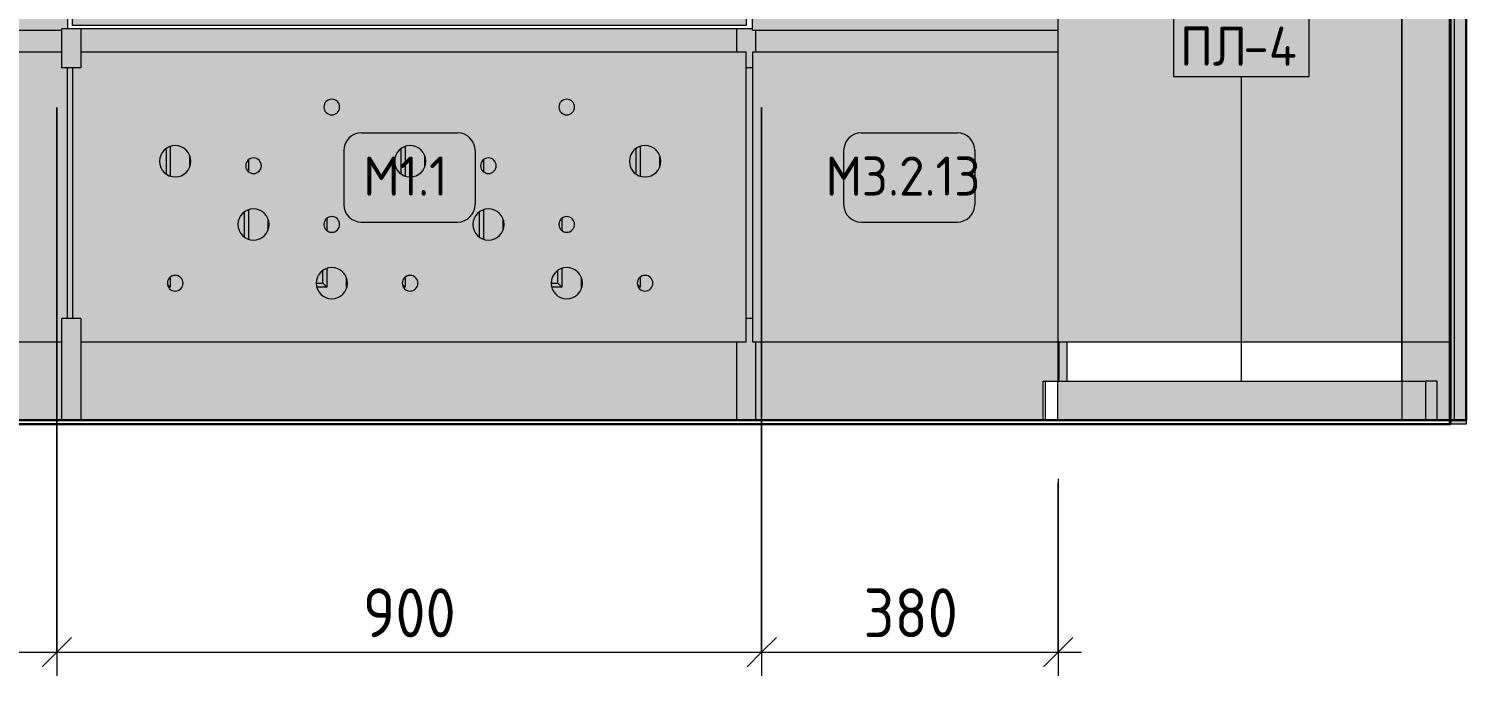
# Model space of a CAD drawing. Header units: millimetres. Extents: x 98018 to 155899, y -1987 to 21700.
# Drawn here: x 120723 to 122558, y 3855 to 4700 of the extents above; entities that cross this region are included whole.
import ezdxf

# ---------------------------------------------------------------- set-up
doc = ezdxf.new("R2010")
doc.units = ezdxf.units.MM
for name, color, linetype, lineweight in [('A-ANNO-DIMS', 7, 'Continuous', 9), ('A-ANNO-DIMS-25', 7, 'Continuous', 9), ('A-FLOR', 7, 'Continuous', 9), ('A-GENM', 7, 'Continuous', 9), ('A-GENM-IDEN', 7, 'Continuous', 9), ('A-WALL-PATT', 7, 'Continuous', 9), ('I-WALL', 7, 'Continuous', 9), ('M-EQPM', 7, 'Continuous', 9), ('Знаки', 7, 'Continuous', 9), ('Марки для знаков', 7, 'Continuous', 9)]:
    doc.layers.add(name, color=color, linetype=linetype, lineweight=lineweight)
for name, color, linetype, lineweight, true_color in [('A-FLOR-FNSH-2', 7, 'Continuous', 30, 0x3c3c3c), ('A-WALL-5', 7, 'Continuous', 30, 0x3c3c3c), ('A-WALL-FNSH-3', 7, 'Continuous', 30, 0x3c3c3c), ('A-WALL-FNSH-4', 7, 'Continuous', 30, 0x757575), ('I-FURN-4', 7, 'Continuous', 9, 0xc0c0c0), ('I-FURN-5', 7, 'Continuous', 9, 0xd1d1d1), ('I-WALL-1', 7, 'Continuous', 9, 0x787878)]:
    doc.layers.add(name, color=color, linetype=linetype, lineweight=lineweight, true_color=true_color)
doc.layers.add('I-FURN-3', color=7, linetype='Continuous', lineweight=9, true_color=0xfbfbfb, transparency=0.7)
doc.layers.add('M-EQPM-1', color=7, linetype='Continuous', lineweight=9, true_color=0xe6e6e6, transparency=0.7)
doc.styles.add('GOST Common_1', font='GOST_Common.ttf', dxfattribs={"height": 50})
doc.styles.add('ISOCPEUR_1', font='isocpeur.ttf', dxfattribs={"width": 0.9, "height": 62.5})
doc.dimstyles.new('ISO-2_5_0_9К_БОЛЬШОЙ_1', dxfattribs={"dimscale": 304.8, "dimtxt": 62.248823, "dimasz": 0.123031, "dimexe": 0.098425, "dimexo": 0.246063, "dimgap": 0, "dimtad": 1, "dimdec": 0, "dimrnd": 10, "dimzin": 0, "dimdsep": 46, "dimtxsty": 'ISOCPEUR_1', "dimblk1": 'OBLIQUE', "dimblk2": 'OBLIQUE', "dimsah": 1, "dimcen": 0.09, "dimdle": 0.098425, "dimazin": 0, "dimtfac": 1, "dimtdec": 4, "dimtix": 1, "dimtmove": 0, "dimatfit": 3, "dimfxl": 1, "dimtvp": 1, "dimtolj": 1, "dimtzin": 0, "dimarcsym": 2})

# ---------------------------------------------------------------- blocks, each defined once
blk = doc.blocks.new('Плинтус - Плинтус светлый _сад_-32863621-Развертка 2_49-1')
at = {"layer": 'A-GENM'}
blk.add_hatch(color=256, dxfattribs=at).paths.add_polyline_path([(110330, 4200), (110767.7, 4200), (110767.7, 4250), (110328, 4250), (110328, 4200)])
for p, q in [((110313, 4200), (110313, 4250)), ((110313, 4250), (110328, 4250)), ((110328, 4250), (110767.7, 4250)), ((110328, 4250), (110328, 4200)), ((110767.7, 4250), (110798, 4250)), ((110767.7, 4200), (110328, 4200)), ((110798, 4200), (110767.7, 4200))]:
    blk.add_line(p, q, dxfattribs=at)
blk = doc.blocks.new('Плинтус - Плинтус светлый _сад_-32863619-Развертка 2_49-1')
at = {"layer": 'A-GENM'}
for p, q in [((110813, 4250), (110798, 4250)), ((110798, 4250), (110798, 4200)), ((110813, 4200), (110813, 4250)), ((110798, 4200), (110813, 4200))]:
    blk.add_line(p, q, dxfattribs=at)
blk = doc.blocks.new('radiator_prado_classic_z_tip_30_po exemplyaru - Classic Z Тип 30-300-V46-Развертка 2_49-1')
at = {"layer": 'M-EQPM-1'}
h = blk.add_hatch(color=256, dxfattribs=at)
h.paths.add_polyline_path([(109701.5, 4355), (109706.8, 4355.7), (109711.6, 4357.8), (109715.6, 4360.9), (109719, 4365.5), (109720.9, 4370.8), (109721.4, 4375.9), (109720.8, 4380.2), (109718.8, 4385), (109715.6, 4389.1), (109711.2, 4392.5), (109706.5, 4394.3), (109701.5, 4395), (109696.3, 4394.3), (109691.5, 4392.3), (109687.4, 4389.1), (109684.2, 4385), (109682.2, 4380.2), (109681.5, 4375), (109682.2, 4369.8), (109684.2, 4365), (109687.7, 4360.6), (109692, 4357.5), (109696.3, 4355.7)])
h.paths.add_polyline_path([(109401.5, 4355), (109406.7, 4355.7), (109411.5, 4357.7), (109415.6, 4360.9), (109419, 4365.3), (109420.9, 4370.8), (109421.5, 4375), (109420.8, 4380.2), (109418.4, 4385.5), (109415.6, 4389.1), (109411.2, 4392.5), (109406.5, 4394.3), (109401.5, 4395), (109396.3, 4394.3), (109391.5, 4392.3), (109387.4, 4389.1), (109384.2, 4385), (109382.2, 4380.2), (109381.5, 4375), (109382.2, 4369.8), (109384.2, 4365), (109387.4, 4360.9), (109391.5, 4357.7), (109396.4, 4355.7), (109397.6, 4355.5)])
h.paths.add_polyline_path([(109801.5, 4365), (109804.1, 4365.3), (109806.5, 4366.3), (109808.6, 4367.9), (109810.2, 4370), (109811.2, 4372.4), (109811.5, 4375), (109811, 4378), (109810.2, 4380), (109808.6, 4382.1), (109806.5, 4383.7), (109804.1, 4384.7), (109801.5, 4385), (109798.9, 4384.7), (109796.5, 4383.7), (109794.4, 4382.1), (109792.8, 4380), (109791.8, 4377.6), (109791.5, 4375), (109791.8, 4372.4), (109793, 4369.8), (109795.2, 4367.4), (109796.5, 4366.3), (109800, 4365.2)])
h.paths.add_polyline_path([(109501.5, 4365), (109504.1, 4365.3), (109506.5, 4366.3), (109509.1, 4368.6), (109510.6, 4371), (109511.2, 4372.4), (109511.5, 4375), (109511, 4378), (109510.2, 4380), (109508.6, 4382.1), (109506.5, 4383.7), (109504.1, 4384.7), (109501.5, 4385), (109498.9, 4384.7), (109496.5, 4383.7), (109494.4, 4382.1), (109492.8, 4380), (109491.8, 4377.6), (109491.5, 4375), (109491.8, 4372.4), (109493, 4369.8), (109495.2, 4367.4), (109496.5, 4366.3), (109498.9, 4365.3)])
h.paths.add_polyline_path([(109201.5, 4365), (109204.1, 4365.3), (109206.5, 4366.3), (109208.6, 4367.9), (109210.2, 4370), (109211.2, 4372.4), (109211.5, 4375), (109211, 4378), (109209.9, 4380.4), (109208.6, 4382.1), (109206.5, 4383.7), (109204.1, 4384.7), (109201.3, 4385), (109198.9, 4384.7), (109196.3, 4383.5), (109194.4, 4382.1), (109192.8, 4380), (109191.8, 4377.6), (109191.6, 4374.2), (109191.8, 4372.4), (109193.4, 4369.2), (109195.2, 4367.4), (109196.5, 4366.3), (109198.9, 4365.3), (109201.3, 4365)])
h.paths.add_polyline_path([(109601.5, 4430), (109606.7, 4430.7), (109611.5, 4432.7), (109615.6, 4435.9), (109618.8, 4440), (109620.8, 4445), (109621.5, 4450), (109620.8, 4455.2), (109618.8, 4460), (109615.6, 4464.1), (109611.2, 4467.5), (109606.5, 4469.3), (109601.5, 4470), (109596.3, 4469.3), (109591.5, 4467.3), (109587.4, 4464.1), (109584.2, 4460), (109582.2, 4455.2), (109581.5, 4450), (109582.2, 4444.8), (109584.2, 4440), (109587.4, 4435.9), (109591.5, 4432.7), (109596.3, 4430.7)])
h.paths.add_polyline_path([(109301.5, 4430), (109306.7, 4430.7), (109311.5, 4432.7), (109315.6, 4435.9), (109319.1, 4440.6), (109320.8, 4445), (109321.5, 4450), (109320.8, 4455.2), (109318.8, 4460), (109315.6, 4464.1), (109311.5, 4467.3), (109306.5, 4469.3), (109301.5, 4470), (109296.3, 4469.3), (109291.5, 4467.3), (109287.4, 4464.1), (109284.2, 4460), (109282.2, 4455.2), (109281.5, 4450), (109282.2, 4444.8), (109284.2, 4440), (109287.4, 4435.9), (109291.5, 4432.7), (109296.3, 4430.7)])
h.paths.add_polyline_path([(109401.5, 4440), (109404.1, 4440.3), (109406.7, 4441.5), (109408.6, 4442.9), (109410.2, 4445), (109411.3, 4448.3), (109411.5, 4450), (109411.2, 4452.6), (109410.2, 4455), (109408.6, 4457.1), (109406.5, 4458.7), (109404.1, 4459.7), (109401.5, 4460), (109398.9, 4459.7), (109396.5, 4458.7), (109394.4, 4457.1), (109392.8, 4455), (109391.8, 4452.6), (109391.5, 4450), (109391.8, 4447.4), (109393, 4444.8), (109395.2, 4442.4), (109396.5, 4441.3), (109398.9, 4440.3)])
h.paths.add_polyline_path([(109701.5, 4440), (109704.1, 4440.3), (109706.7, 4441.5), (109708.6, 4442.9), (109710.2, 4445), (109711.2, 4447.4), (109711.5, 4450), (109711.2, 4452.6), (109710.2, 4455), (109708.6, 4457.1), (109706.5, 4458.7), (109704.1, 4459.7), (109701.5, 4460), (109698.9, 4459.7), (109696.5, 4458.7), (109694.4, 4457.1), (109692.8, 4455), (109691.8, 4452.6), (109691.6, 4449.5), (109692, 4447), (109693, 4444.8), (109695.2, 4442.4), (109696.5, 4441.3), (109698.9, 4440.3)])
h.paths.add_polyline_path([(109501.5, 4510.7), (109506.7, 4511.4), (109511.5, 4513.4), (109515.6, 4516.5), (109518.8, 4520.7), (109520.8, 4525.5), (109521.5, 4530.7), (109520.8, 4535.9), (109518.8, 4540.7), (109515.3, 4545.1), (109511.5, 4548), (109506.7, 4550), (109501.5, 4550.7), (109496.3, 4550), (109491.5, 4548), (109487.4, 4544.8), (109484.2, 4540.7), (109482.2, 4535.9), (109481.5, 4530.5), (109482.2, 4525.5), (109484.2, 4520.7), (109487.4, 4516.5), (109491.5, 4513.4), (109496.3, 4511.4), (109498.9, 4511)])
h.paths.add_polyline_path([(109201.5, 4510.7), (109206.7, 4511.4), (109211.5, 4513.4), (109215.6, 4516.5), (109218.8, 4520.7), (109220.8, 4525.5), (109221.5, 4530.7), (109220.8, 4535.9), (109218.8, 4540.7), (109215.6, 4544.8), (109211.5, 4548), (109206.7, 4550), (109201.3, 4550.7), (109196.3, 4550), (109191.5, 4548), (109187.4, 4544.8), (109184.2, 4540.7), (109182.2, 4535.9), (109181.5, 4530.7), (109182.2, 4525.5), (109184.2, 4520.7), (109187.4, 4516.5), (109191.5, 4513.4), (109196.5, 4511.3), (109201.3, 4510.7)])
h.paths.add_polyline_path([(109801.5, 4510.7), (109806.7, 4511.4), (109811.5, 4513.4), (109815.6, 4516.5), (109818.8, 4520.7), (109820.8, 4525.5), (109821.5, 4530.7), (109820.8, 4535.9), (109818.8, 4540.7), (109815.1, 4545.2), (109811.5, 4548), (109806.7, 4550), (109801.5, 4550.7), (109796.3, 4550), (109791.5, 4548), (109787.4, 4544.8), (109784.2, 4540.7), (109782.2, 4535.9), (109781.5, 4530.7), (109782.2, 4525.5), (109784.2, 4520.7), (109787.4, 4516.5), (109791.5, 4513.4), (109796.3, 4511.4), (109798.9, 4511)])
h.paths.add_polyline_path([(109601.5, 4515), (109604.1, 4515.3), (109606.7, 4516.5), (109608.6, 4517.9), (109610.2, 4520), (109611.2, 4522.4), (109611.5, 4525), (109611.2, 4527.6), (109609.8, 4530.5), (109608.6, 4532.1), (109606.5, 4533.7), (109604.1, 4534.7), (109601.5, 4535), (109598.9, 4534.7), (109596.5, 4533.7), (109593.9, 4531.3), (109592.8, 4530), (109591.8, 4527.6), (109591.5, 4525), (109591.8, 4522.4), (109592.8, 4520), (109595.2, 4517.4), (109596.5, 4516.3), (109599.1, 4515.3)])
h.paths.add_polyline_path([(109301.5, 4515), (109304.1, 4515.3), (109306.7, 4516.5), (109308.6, 4517.9), (109310.2, 4520), (109311.2, 4522.4), (109311.5, 4525), (109311.2, 4527.6), (109309.8, 4530.5), (109308.6, 4532.1), (109306.5, 4533.7), (109304.1, 4534.7), (109301.4, 4535), (109298.9, 4534.7), (109296.5, 4533.7), (109294.4, 4532.1), (109292.8, 4530), (109291.8, 4527.6), (109291.5, 4525), (109291.8, 4522.4), (109292.8, 4520), (109295.2, 4517.4), (109296.5, 4516.3), (109299.1, 4515.3)])
h.paths.add_polyline_path([(109401.5, 4590), (109404.1, 4590.3), (109407, 4591.7), (109408.6, 4592.9), (109410.2, 4595), (109411.2, 4597.4), (109411.5, 4600), (109411, 4603.1), (109410.2, 4605), (109408.6, 4607.1), (109406.3, 4608.8), (109404.1, 4609.7), (109401.5, 4610), (109398, 4609.3), (109395.8, 4608.1), (109393.8, 4606.3), (109392.6, 4604.3), (109391.8, 4602.6), (109391.5, 4600), (109391.8, 4597.4), (109392.8, 4595), (109395.2, 4592.4), (109396.5, 4591.3), (109398.9, 4590.3)])
h.paths.add_polyline_path([(109701.5, 4590), (109704.1, 4590.3), (109706.7, 4591.5), (109708.6, 4592.9), (109710.2, 4595), (109711.2, 4597.4), (109711.5, 4600.1), (109710.8, 4603.5), (109709.8, 4605.4), (109708.2, 4607.4), (109706.3, 4608.8), (109704.1, 4609.7), (109701, 4609.9), (109698.9, 4609.7), (109695.8, 4608.1), (109693.9, 4606.4), (109692.6, 4604.5), (109691.8, 4602.4), (109691.5, 4599.9), (109692, 4597), (109692.8, 4595), (109695.2, 4592.4), (109696.5, 4591.3), (109698.9, 4590.3)])
at = {"layer": 'M-EQPM'}
for p, q in [((109190.2, 4514.4), (109190.2, 4547)), ((109195.2, 4549.5), (109195.2, 4511.8)), ((109220.2, 4524), (109220.2, 4537.4)), ((109490.2, 4514.4), (109490.2, 4547)), ((109495.2, 4549.5), (109495.2, 4511.8)), ((109520.2, 4524), (109520.2, 4537.4)), ((109790.2, 4514.4), (109790.2, 4547)), ((109795.2, 4549.5), (109795.2, 4511.8)), ((109820.2, 4524), (109820.2, 4537.4)), ((109295.2, 4532.6), (109295.2, 4517.4)), ((109595.2, 4532.6), (109595.2, 4517.4)), ((109290.2, 4433.7), (109290.2, 4466.3)), ((109295.2, 4468.8), (109295.2, 4431.2)), ((109590.2, 4433.7), (109590.2, 4466.3)), ((109595.2, 4468.8), (109595.2, 4431.2)), ((109320.2, 4443.3), (109320.2, 4456.7)), ((109395.2, 4457.6), (109395.2, 4442.4)), ((109620.2, 4443.3), (109620.2, 4456.7)), ((109695.2, 4457.6), (109695.2, 4442.4)), ((109390.2, 4375), (109390.2, 4391.3)), ((109395.2, 4393.8), (109395.2, 4370)), ((109690.2, 4375), (109690.2, 4391.3)), ((109695.2, 4393.8), (109695.2, 4370)), ((109195.2, 4370), (109191.7, 4373.5)), ((109195.2, 4370), (109192.8, 4370)), ((109195.2, 4382.6), (109195.2, 4370)), ((109381.5, 4375), (109390.2, 4375)), ((109395.2, 4370), (109382.2, 4370)), ((109395.2, 4370), (109390.2, 4375)), ((109420.2, 4370), (109420.2, 4381.7)), ((109420.9, 4370.8), (109420.2, 4370)), ((109420.8, 4370), (109420.2, 4370)), ((109495.2, 4370), (109491.7, 4373.5)), ((109495.2, 4370), (109492.8, 4370)), ((109495.2, 4382.6), (109495.2, 4370)), ((109681.5, 4375), (109690.2, 4375)), ((109695.2, 4370), (109682.2, 4370)), ((109695.2, 4370), (109690.2, 4375)), ((109720.2, 4370), (109720.2, 4381.7)), ((109720.9, 4370.8), (109720.2, 4370)), ((109720.8, 4370), (109720.2, 4370)), ((109795.2, 4370), (109791.7, 4373.5)), ((109795.2, 4370), (109792.8, 4370)), ((109795.2, 4382.6), (109795.2, 4370))]:
    blk.add_line(p, q, dxfattribs=at)
blk = doc.blocks.new('Зашивка радиатора_ с перфорацией М1_1 - Зашивка радиатора_ с перфорацией М1_1-V48-Развертка 2_49-1')
at = {"layer": 'Знаки'}
blk.add_hatch(color=256, dxfattribs=at).paths.add_polyline_path([(109930.4, 4704), (109930.7, 4704), (109930.7, 4720), (109070.5, 4720), (109070.5, 4704), (109907.9, 4704)])
h = blk.add_hatch(color=256, dxfattribs=at)
h.paths.add_polyline_path([(109907.9, 4300), (109930.5, 4300), (109930.5, 4670), (109080.9, 4670), (109080.9, 4650), (109070.5, 4650), (109070.5, 4330), (109080.9, 4330), (109080.9, 4300), (109750.9, 4300)])
h.paths.add_polyline_path([(109701.5, 4355), (109696.3, 4355.7), (109691.5, 4357.7), (109687.4, 4360.9), (109684, 4365.3), (109682.2, 4370), (109681.5, 4375), (109682.2, 4380.2), (109684.2, 4385), (109687.4, 4389.1), (109691.5, 4392.3), (109696.5, 4394.3), (109701.5, 4395), (109706.7, 4394.3), (109711.5, 4392.3), (109715.6, 4389.1), (109719, 4384.7), (109720.8, 4380), (109721.5, 4375), (109720.8, 4369.8), (109718.8, 4365), (109715.6, 4360.9), (109710.8, 4357.4), (109706.7, 4355.7)])
h.paths.add_polyline_path([(109401.5, 4355), (109396.3, 4355.7), (109391.5, 4357.7), (109387.4, 4360.9), (109384, 4365.4), (109382.2, 4370), (109381.5, 4375), (109382.2, 4380.2), (109384.2, 4385), (109387.4, 4389.1), (109391.5, 4392.3), (109396.5, 4394.3), (109401.5, 4395), (109406.7, 4394.3), (109411.5, 4392.3), (109415.6, 4389.1), (109419, 4384.7), (109420.8, 4380), (109421.5, 4375), (109420.8, 4369.8), (109418.3, 4364.3), (109415.6, 4360.9), (109411.5, 4357.7), (109406.7, 4355.7)])
h.paths.add_polyline_path([(109801.5, 4365), (109798.9, 4365.3), (109796.5, 4366.3), (109794.4, 4367.9), (109792.4, 4371), (109791.7, 4373.5), (109791.5, 4375), (109792, 4378), (109792.8, 4380), (109794.4, 4382.1), (109796.5, 4383.7), (109798.9, 4384.7), (109801.5, 4385), (109804.1, 4384.7), (109806.5, 4383.7), (109808.6, 4382.1), (109810.2, 4380), (109811.2, 4377.6), (109811.5, 4375), (109811.2, 4372.4), (109809.8, 4369.5), (109808.6, 4367.9), (109806.5, 4366.3), (109804.1, 4365.3)])
h.paths.add_polyline_path([(109501.5, 4365), (109498.9, 4365.3), (109495.7, 4366.9), (109494.4, 4367.9), (109492.8, 4370), (109491.7, 4373.5), (109491.5, 4375), (109492, 4378), (109492.8, 4380), (109494.4, 4382.1), (109496.5, 4383.7), (109498.9, 4384.7), (109501.5, 4385), (109504.1, 4384.7), (109506.5, 4383.7), (109508.6, 4382.1), (109510.2, 4380), (109511.2, 4377.6), (109511.5, 4375), (109511.2, 4372.4), (109510.2, 4370), (109508.6, 4367.9), (109506.5, 4366.3), (109504.1, 4365.3)])
h.paths.add_polyline_path([(109201.5, 4365), (109198.9, 4365.3), (109196.5, 4366.3), (109194.4, 4367.9), (109192.8, 4370), (109191.8, 4372.4), (109191.5, 4375), (109192, 4378), (109192.8, 4380), (109195.2, 4382.6), (109196.5, 4383.7), (109198.9, 4384.7), (109201.5, 4385), (109204.1, 4384.7), (109206.5, 4383.7), (109208.6, 4382.1), (109210.2, 4380), (109211.2, 4377.6), (109211.5, 4375), (109211.2, 4372.4), (109210.2, 4370), (109208.6, 4367.9), (109206.5, 4366.3), (109204.1, 4365.3)])
h.paths.add_polyline_path([(109601.5, 4430), (109596.3, 4430.7), (109591.5, 4432.7), (109587.4, 4435.9), (109584.2, 4440), (109582.2, 4444.8), (109581.5, 4450), (109582.2, 4455.2), (109584.2, 4460), (109587.4, 4464.1), (109591.5, 4467.3), (109596.5, 4469.3), (109601.5, 4470), (109606.7, 4469.3), (109611.5, 4467.3), (109615.6, 4464.1), (109619, 4459.7), (109620.8, 4455), (109621.5, 4450), (109620.8, 4444.8), (109618.8, 4440), (109615.6, 4435.9), (109611.5, 4432.7), (109606.7, 4430.7)])
h.paths.add_polyline_path([(109301.5, 4430), (109296.3, 4430.7), (109291.5, 4432.7), (109287.4, 4435.9), (109284.2, 4440), (109282.2, 4444.8), (109281.5, 4450), (109282.2, 4455.2), (109284.2, 4460), (109287.4, 4464.1), (109291.5, 4467.3), (109296.5, 4469.3), (109301.5, 4470), (109306.7, 4469.3), (109311.5, 4467.3), (109315.6, 4464.1), (109319.1, 4459.4), (109320.8, 4455), (109321.5, 4450), (109320.8, 4444.8), (109318.8, 4440), (109315.6, 4435.9), (109311.5, 4432.7), (109306.7, 4430.7)])
h.paths.add_polyline_path([(109701.5, 4440), (109698.9, 4440.3), (109696.5, 4441.3), (109694.4, 4442.9), (109692.8, 4445), (109691.8, 4447.4), (109691.5, 4450), (109692, 4453), (109692.8, 4455), (109694.4, 4457.1), (109696.5, 4458.7), (109698.9, 4459.7), (109701.5, 4460), (109704.1, 4459.7), (109706.5, 4458.7), (109708.6, 4457.1), (109710.2, 4455), (109711.2, 4452.6), (109711.5, 4450), (109711.2, 4447.4), (109710.2, 4445), (109708.5, 4442.9), (109706.5, 4441.3), (109703.2, 4440.2)])
h.paths.add_polyline_path([(109401.5, 4440), (109398.9, 4440.3), (109396.5, 4441.3), (109394.4, 4442.9), (109392.8, 4445), (109391.8, 4447.4), (109391.5, 4450), (109391.8, 4452.6), (109392.8, 4455), (109394.4, 4457.1), (109396.5, 4458.7), (109398.9, 4459.7), (109401.5, 4460), (109404.1, 4459.7), (109406.5, 4458.7), (109408.6, 4457.1), (109410.2, 4455), (109411.2, 4452.6), (109411.5, 4450), (109411.2, 4447.4), (109410.2, 4445), (109408.6, 4442.9), (109406.5, 4441.3), (109404.1, 4440.3)])
h.paths.add_polyline_path([(109501.5, 4510.7), (109496.3, 4511.4), (109491.5, 4513.4), (109487.4, 4516.5), (109484.2, 4520.7), (109482.2, 4525.5), (109481.6, 4531.5), (109482.2, 4535.9), (109484.2, 4540.7), (109487.4, 4544.8), (109491.5, 4548), (109496.3, 4550), (109501.5, 4550.7), (109506.7, 4550), (109511.5, 4548), (109515.6, 4544.8), (109518.8, 4540.7), (109520.8, 4535.9), (109521.4, 4530), (109520.6, 4525), (109518.8, 4520.7), (109515.3, 4516.3), (109511.5, 4513.4), (109506.7, 4511.4), (109504.1, 4511)])
h.paths.add_polyline_path([(109201.5, 4510.7), (109196.3, 4511.4), (109191.5, 4513.4), (109187.4, 4516.5), (109184.2, 4520.7), (109182.2, 4525.5), (109181.5, 4530.7), (109182.2, 4535.9), (109184.2, 4540.7), (109187.4, 4544.8), (109191.5, 4548), (109196.3, 4550), (109201.5, 4550.7), (109206.7, 4550), (109211.5, 4548), (109215.6, 4544.8), (109218.8, 4540.7), (109220.8, 4535.9), (109221.4, 4530), (109220.6, 4525), (109218.8, 4520.7), (109215.6, 4516.5), (109211.5, 4513.4), (109206.7, 4511.4), (109204.1, 4511)])
h.paths.add_polyline_path([(109801.5, 4510.7), (109796.3, 4511.4), (109791.5, 4513.4), (109787.4, 4516.5), (109784.2, 4520.7), (109782.2, 4525.5), (109781.5, 4530.7), (109782.2, 4535.9), (109784.2, 4540.7), (109787.4, 4544.8), (109791.5, 4548), (109796.3, 4550), (109801.5, 4550.7), (109806.7, 4550), (109811.5, 4548), (109815.6, 4544.8), (109818.8, 4540.7), (109820.8, 4535.9), (109821.5, 4530.7), (109820.8, 4525.5), (109818.8, 4520.7), (109815.6, 4516.5), (109811.5, 4513.3), (109806.5, 4511.3)])
h.paths.add_polyline_path([(109601.5, 4515), (109598.9, 4515.3), (109596.3, 4516.5), (109593.9, 4518.7), (109592.6, 4520.7), (109591.8, 4522.4), (109591.5, 4525), (109591.8, 4527.6), (109592.8, 4530), (109595.2, 4532.6), (109596.5, 4533.7), (109598.9, 4534.7), (109601.5, 4535), (109604.1, 4534.7), (109606.5, 4533.7), (109608.6, 4532.1), (109610.2, 4530), (109611.2, 4527.6), (109611.5, 4525), (109611.2, 4522.4), (109610.2, 4520), (109608.6, 4517.9), (109606.5, 4516.3), (109604.1, 4515.3)])
h.paths.add_polyline_path([(109301.5, 4515), (109298.9, 4515.3), (109296.3, 4516.5), (109294.4, 4517.9), (109292.6, 4520.7), (109291.8, 4522.4), (109291.5, 4525), (109291.8, 4527.6), (109293.2, 4530.5), (109295.2, 4532.6), (109296.5, 4533.7), (109298.9, 4534.7), (109301.5, 4535), (109304.1, 4534.7), (109306.5, 4533.7), (109308.6, 4532.1), (109310.2, 4530), (109311.2, 4527.6), (109311.5, 4525), (109311.2, 4522.4), (109310.2, 4520), (109308.6, 4517.9), (109306.5, 4516.3), (109303.7, 4515.3)])
h.paths.add_polyline_path([(109701.5, 4590), (109698.3, 4590.6), (109696.3, 4591.5), (109694.4, 4592.9), (109692.8, 4595), (109691.8, 4597.4), (109691.5, 4600), (109692, 4603.1), (109692.8, 4605), (109695.2, 4607.6), (109696.7, 4608.8), (109698.9, 4609.7), (109701.5, 4610), (109704.1, 4609.7), (109706.5, 4608.7), (109708.6, 4607.1), (109710.3, 4604.7), (109711.2, 4602.6), (109711.5, 4600), (109710.9, 4596.9), (109710.2, 4595), (109707.9, 4592.4), (109706.5, 4591.3), (109704.1, 4590.3)])
h.paths.add_polyline_path([(109401.5, 4590), (109398.9, 4590.3), (109396.3, 4591.5), (109394.1, 4593.3), (109392.8, 4595), (109391.8, 4597.4), (109391.6, 4600.7), (109392, 4603.1), (109392.8, 4605), (109394.4, 4607.1), (109396.5, 4608.7), (109398.9, 4609.7), (109401.5, 4610), (109404.9, 4609.3), (109407.2, 4608.1), (109408.6, 4607.1), (109410.2, 4605), (109411.2, 4602.6), (109411.5, 4600), (109410.8, 4596.6), (109409.6, 4594.2), (109408.6, 4592.9), (109406.5, 4591.3), (109404.1, 4590.3)])
for p, q in [((109070.5, 4720), (109930.7, 4720)), ((109070.5, 4704), (109070.5, 4720)), ((109930.7, 4720), (109930.7, 4704)), ((109930.7, 4704), (109070.5, 4704)), ((109930.5, 4670), (109080.9, 4670)), ((109930.5, 4300), (109930.5, 4670)), ((109070.5, 4650), (109070.5, 4330)), ((109080.9, 4300), (109930.5, 4300))]:
    blk.add_line(p, q, dxfattribs=at)
for centre, radius, start, end in [((109401.5, 4600), 10, 0, 180), ((109701.5, 4600), 10, 0, 180), ((109401.5, 4600), 10, 180, 0), ((109701.5, 4600), 10, 180, 0), ((109201.5, 4530.7), 20, 0, 180), ((109301.5, 4525), 10, 0, 180), ((109501.5, 4530.7), 20, 0, 180), ((109601.5, 4525), 10, 0, 180), ((109801.5, 4530.7), 20, 0, 180), ((109201.5, 4530.7), 20, 180, 0), ((109301.5, 4525), 10, 180, 0), ((109501.5, 4530.7), 20, 180, 0), ((109601.5, 4525), 10, 180, 0), ((109801.5, 4530.7), 20, 180, 0), ((109301.5, 4450), 20, 0, 180), ((109601.5, 4450), 20, 0, 180), ((109301.5, 4450), 20, 180, 0), ((109401.5, 4450), 10, 0, 180), ((109401.5, 4450), 10, 180, 0), ((109601.5, 4450), 20, 180, 0), ((109701.5, 4450), 10, 0, 180), ((109701.5, 4450), 10, 180, 0), ((109401.5, 4375), 20, 0, 180), ((109701.5, 4375), 20, 0, 180), ((109201.5, 4375), 10, 0, 180), ((109201.5, 4375), 10, 180, 0), ((109401.5, 4375), 20, 180, 0), ((109501.5, 4375), 10, 360, 180), ((109501.5, 4375), 10, 180, 0), ((109701.5, 4375), 20, 180, 0), ((109801.5, 4375), 10, 0, 180), ((109801.5, 4375), 10, 180, 0)]:
    blk.add_arc(centre, radius, start, end, dxfattribs=at)
blk = doc.blocks.new('Зашивка без перфорации М3_2_1 - М3_2_15-31189115-Развертка 2_49-1')
at = {"layer": 'Знаки'}
for points in [[(109048.1, 4697.9), (109056.9, 4697.9), (109056.9, 4700), (109064, 4700), (109064, 4720), (108491, 4720), (108491, 4697.9), (108965.7, 4697.9)], [(108491, 4300), (109056.9, 4300), (109056.9, 4330), (109063.8, 4330), (109063.8, 4650), (109056.9, 4650), (109056.9, 4670), (108491, 4670)]]:
    blk.add_hatch(color=256, dxfattribs=at).paths.add_polyline_path(points)
for p, q in [((108491, 4720), (109064, 4720)), ((109064, 4720), (109064, 4700)), ((109056.9, 4697.9), (108491, 4697.9)), ((109056.9, 4670), (108491, 4670)), ((109063.8, 4330), (109063.8, 4650)), ((108491, 4300), (109056.9, 4300))]:
    blk.add_line(p, q, dxfattribs=at)
blk = doc.blocks.new('Зашивка без перфорации М3_2_1 - М3_2_13-V49-Развертка 2_49-1')
at = {"layer": 'Знаки'}
for points in [[(110329, 4697.9), (110329, 4720), (109938.8, 4720), (109938.8, 4697.9), (110267, 4697.9)], [(110074.1, 4300), (110329, 4300), (110329, 4670), (109938.8, 4670), (109938.8, 4300), (109950.4, 4300)]]:
    blk.add_hatch(color=256, dxfattribs=at).paths.add_polyline_path(points)
for p, q in [((109938.8, 4720), (110329, 4720)), ((109938.8, 4697.9), (109938.8, 4720)), ((110329, 4697.9), (109938.8, 4697.9)), ((110329, 4670), (109938.8, 4670)), ((109938.8, 4670), (109938.8, 4300)), ((109938.8, 4300), (110329, 4300))]:
    blk.add_line(p, q, dxfattribs=at)
blk = doc.blocks.new('Зашивка_ опоясывающая панель - Зашивка_ опоясывающая панель Т2_1-V54-Развертка 2_49-1')
at = {"layer": 'Знаки'}
for points in [[(109080.9, 4650), (109080.9, 4700), (109056.9, 4700), (109056.9, 4650), (109070.5, 4650)], [(109070.5, 4330), (109070.5, 4650), (109063.8, 4650), (109063.8, 4330)], [(109070.5, 4200), (109080.9, 4200), (109080.9, 4330), (109056.9, 4330), (109056.9, 4200), (109063.8, 4200)]]:
    blk.add_hatch(color=256, dxfattribs=at).paths.add_polyline_path(points)
for p, q in [((109056.9, 4650), (109056.9, 4700)), ((109080.9, 4700), (109056.9, 4700)), ((109080.9, 4700), (109080.9, 4650)), ((109080.9, 4650), (109056.9, 4650)), ((109056.9, 4200), (109056.9, 4330)), ((109080.9, 4330), (109056.9, 4330)), ((109080.9, 4330), (109080.9, 4200))]:
    blk.add_line(p, q, dxfattribs=at)
blk = doc.blocks.new('Зашивка_ опоясывающая панель - Зашивка_ опоясывающая панель Т2_1-V55-Развертка 2_49-1')
at = {"layer": 'Знаки'}
for points in [[(109930.5, 4650), (109938.8, 4650), (109938.8, 4670), (109942.7, 4670), (109942.7, 4697.9), (109938.8, 4697.9), (109938.8, 4700), (109918.7, 4700), (109918.7, 4670), (109930.5, 4670)], [(109938.8, 4330), (109938.8, 4650), (109930.5, 4650), (109930.5, 4330)], [(109942.7, 4200), (109942.7, 4300), (109938.8, 4300), (109938.8, 4330), (109930.5, 4330), (109930.5, 4300), (109918.7, 4300), (109918.7, 4200), (109938.8, 4200)]]:
    blk.add_hatch(color=256, dxfattribs=at).paths.add_polyline_path(points)
for p, q in [((109918.7, 4670), (109918.7, 4700)), ((109938.8, 4700), (109918.7, 4700)), ((109942.7, 4697.9), (109942.7, 4670)), ((109938.8, 4650), (109930.5, 4650)), ((109938.8, 4330), (109930.5, 4330)), ((109918.7, 4200), (109918.7, 4300)), ((109942.7, 4300), (109942.7, 4200))]:
    blk.add_line(p, q, dxfattribs=at)
blk = doc.blocks.new('Плинтус - Плинтус светлый _сад_-32863623-Развертка 2_49-1')
at = {"layer": 'A-GENM'}
for p, q in [((110309.7, 4250), (110313, 4250)), ((110309.7, 4200), (110309.7, 4250))]:
    blk.add_line(p, q, dxfattribs=at)
blk = doc.blocks.new('DIMBLOCK14-Развертка 2_49-1')
at = {"layer": 'A-ANNO-DIMS-25'}
for p, q in [((120758.5, 4599.4), (120758.5, 3873.5)), ((120758.5, 3903.5), (120758.5, 4599.4)), ((120199.1, 3903.5), (120199.1, 4120)), ((120199.1, 3855), (120199.1, 3933.5)), ((120199.1, 3903.5), (120758.5, 3903.5))]:
    blk.add_line(p, q, dxfattribs=at)
at = {"layer": 'A-ANNO-DIMS-25', "lineweight": 20}
for p, q in [((120199.1, 3903.5), (120217.8, 3922.3)), ((120758.5, 3903.5), (120777.3, 3922.3)), ((120199.1, 3903.5), (120180.3, 3884.8)), ((120758.5, 3903.5), (120739.8, 3884.8))]:
    blk.add_line(p, q, dxfattribs=at)
at = {"layer": 'A-ANNO-DIMS-25', "color": 0, "insert": (120419.5, 3985.2), "char_height": 62.5, "width": 142.215, "attachment_point": 1, "line_spacing_factor": 1.149209, "style": 'ISOCPEUR_1'}
blk.add_mtext('560', dxfattribs=at)
blk = doc.blocks.new('_Oblique')
at = {"color": 0, "linetype": 'ByBlock', "lineweight": -2}
blk.add_line((-0.5, -0.5), (0.5, 0.5), dxfattribs=at)
blk = doc.blocks.new('DIMBLOCK15-Развертка 2_49-1')
at = {"layer": 'A-ANNO-DIMS-25'}
for p, q in [((120758.5, 4599.4), (120758.5, 3873.5)), ((120758.5, 3903.5), (120758.5, 4599.4)), ((121658.5, 4599.4), (121658.5, 3873.5)), ((121658.5, 3903.5), (121658.5, 4599.4)), ((120758.5, 3903.5), (121658.5, 3903.5))]:
    blk.add_line(p, q, dxfattribs=at)
at = {"layer": 'A-ANNO-DIMS-25', "lineweight": 20}
for p, q in [((120758.5, 3903.5), (120777.3, 3922.3)), ((121658.5, 3903.5), (121677.3, 3922.3)), ((120758.5, 3903.5), (120739.8, 3884.8)), ((121658.5, 3903.5), (121639.8, 3884.8))]:
    blk.add_line(p, q, dxfattribs=at)
at = {"layer": 'A-ANNO-DIMS-25', "color": 0, "insert": (121149.3, 3985.2), "char_height": 62.5, "width": 142.215, "attachment_point": 1, "line_spacing_factor": 1.149209, "style": 'ISOCPEUR_1'}
blk.add_mtext('900', dxfattribs=at)
blk = doc.blocks.new('DIMBLOCK16-Развертка 2_49-1')
at = {"layer": 'A-ANNO-DIMS-25'}
for p, q in [((121658.5, 4599.4), (121658.5, 3873.5)), ((121658.5, 3903.5), (121658.5, 4599.4)), ((122037.1, 4125), (122037.1, 3873.5)), ((122037.1, 3903.5), (122037.1, 4120)), ((121658.5, 3903.5), (122067.1, 3903.5))]:
    blk.add_line(p, q, dxfattribs=at)
at = {"layer": 'A-ANNO-DIMS-25', "lineweight": 20}
for p, q in [((121658.5, 3903.5), (121677.3, 3922.3)), ((122037.1, 3903.5), (122055.8, 3922.3)), ((121658.5, 3903.5), (121639.8, 3884.8)), ((122037.1, 3903.5), (122018.3, 3884.8))]:
    blk.add_line(p, q, dxfattribs=at)
at = {"layer": 'A-ANNO-DIMS-25', "color": 0, "insert": (121788.5, 3985.2), "char_height": 62.5, "width": 142.215, "attachment_point": 1, "line_spacing_factor": 1.149209, "style": 'ISOCPEUR_1'}
blk.add_mtext('380', dxfattribs=at)
blk = doc.blocks.new('Mark Reiling - Mark Reiling-26174330-Развертка 2_49-1')
at = {"layer": 'A-GENM-IDEN'}
for p, q in [((105723.3, 4717.8), (105723.3, 4639)), ((105723.3, 4717.8), (105896.7, 4717.8)), ((105896.7, 4717.8), (105723.3, 4717.8)), ((105723.3, 4717.8), (105723.3, 4639)), ((105896.7, 4639), (105896.7, 4717.8)), ((105896.7, 4639), (105896.7, 4717.8)), ((105723.3, 4639), (105896.7, 4639)), ((105723.3, 4639), (105896.7, 4639))]:
    blk.add_line(p, q, dxfattribs=at)
blk = doc.blocks.new('Марка_Знаки - В прямоуг_Наименование краткое-30718135-Развертка 2_49-1')
at = {"layer": 'Марки для знаков'}
for p, q in [((101539.3, 4566.9), (101662, 4566.9)), ((101516.8, 4544.4), (101516.8, 4475.4)), ((101684.5, 4544.4), (101684.5, 4475.6)), ((101539.1, 4453.1), (101662, 4453.1))]:
    blk.add_line(p, q, dxfattribs=at)
for centre, radius, start, end in [((101539.3, 4544.4), 22.5, 90, 180), ((101662, 4544.4), 22.5, 0, 90), ((101539.1, 4475.4), 22.3, 180, 270), ((101662, 4475.6), 22.5, 270, 0)]:
    blk.add_arc(centre, radius, start, end, dxfattribs=at)

msp = doc.modelspace()

# ---------------------------------------------------------------- hatches: boundary and pattern name
at = {"layer": 'A-WALL-PATT'}
h = msp.add_hatch(color=256, dxfattribs=at)
h.paths.add_polyline_path([(120199.6, 4200), (120765, 4200), (120765, 4300), (120199.1, 4300), (120199.1, 4250), (120199.6, 4250), (120199.6, 4201.3)])
h.paths.add_polyline_path([(121509.6, 4200), (121626.8, 4200), (121626.8, 4300), (120789, 4300), (120789, 4200), (121459, 4200)])
h.paths.add_polyline_path([(121650.8, 4200), (122017.8, 4200), (122017.8, 4250), (122037.1, 4250), (122037.1, 4300), (121650.8, 4300)])
h.paths.add_polyline_path([(121301.9, 4670), (121626.8, 4670), (121626.8, 4700), (120789, 4700), (120789, 4670), (121223.4, 4670)])
h.paths.add_polyline_path([(121650.8, 4670), (122037.1, 4670), (122037.1, 4697.9), (121650.8, 4697.9), (121650.8, 4683)])
h.paths.add_polyline_path([(120199.1, 4670), (120765, 4670), (120765, 4697.9), (120199.1, 4697.9)])
h.paths.add_polyline_path([(121930.1, 4720), (122037.1, 4720), (122037.1, 8100), (120198.1, 8100), (120198.1, 7650), (120199.1, 7650), (120199.1, 4720), (120758.5, 4720), (120758.5, 7200), (121658.5, 7200), (121658.5, 4720)])
for points in [[(122037.1, 4250), (122038.1, 4250), (122038.1, 8100), (122037.1, 8100), (122037.1, 7123.8), (122037.1, 4300)], [(122048.1, 4300), (122475.8, 4300), (122475.8, 6800), (122537.1, 6800), (122537.1, 7650), (122258.1, 7650), (122258.1, 8100), (122038.1, 8100), (122038.1, 4300)]]:
    msp.add_hatch(color=256, dxfattribs=at).paths.add_polyline_path(points)
at = {"layer": 'I-FURN-3'}
for points in [[(122475.8, 4300), (122537.1, 4300), (122537.1, 6800), (122475.8, 6800), (122475.8, 4817.2)], [(122543.1, 4200), (122543.1, 6800), (122537.1, 6800), (122537.1, 4300), (122475.8, 4300), (122475.8, 4250), (122506.1, 4250), (122506.1, 4200), (122538.1, 4200)], [(122506.1, 4200), (122506.1, 4250), (122475.8, 4250), (122475.8, 4200)]]:
    msp.add_hatch(color=256, dxfattribs=at).paths.add_polyline_path(points)
at = {"layer": 'I-WALL'}
h = msp.add_hatch(color=256, dxfattribs=at)
h.paths.add_polyline_path([(122543.1, 4195), (122558.1, 4195), (122558.1, 4200), (122538.1, 4200), (122538.1, 4195)])
h.paths.add_polyline_path([(122048.1, 4250), (122048.1, 4300), (122038.1, 4300), (122038.1, 4250)])
at = {"layer": 'I-WALL-1'}
h = msp.add_hatch(dxfattribs=at)
h.set_pattern_fill('FP_15', color=256, style=0, pattern_type=2)
h.set_pattern_definition([(0, (11708.071, 0), (30.48, 7.62), [2.515, -20.345, 2.515, -20.345, -121.92]), (0, (11708.071, 0), (30.48, 7.62), [-45.72, 2.515, -43.205, 2.515, -20.345, -53.34]), (0, (11708.071, 0), (30.48, 7.62), [-114.3, 2.515, -12.725, 2.515, -35.585]), (120, (11719.501, 3.81), (-21.8391136, 22.5864543), [2.515, -20.345, 2.515, -20.345, -121.92]), (120, (11719.501, 3.81), (-21.8391136, 22.5864543), [-45.72, 2.515, -43.205, 2.515, -20.345, -53.34]), (120, (11719.501, 3.81), (-21.8391136, 22.5864543), [-114.3, 2.515, -12.725, 2.515, -35.585]), (240, (11723.311, 19.05), (-8.6408864, -30.2064543), [2.515, -20.345, 2.515, -20.345, -121.92]), (240, (11723.311, 19.05), (-8.6408864, -30.2064543), [-45.72, 2.515, -43.205, 2.515, -20.345, -53.34]), (240, (11723.311, 19.05), (-8.6408864, -30.2064543), [-114.3, 2.515, -12.725, 2.515, -35.585])])
h.paths.add_polyline_path([(122558.1, 4200), (122558.1, 7670), (122538.1, 7670), (122538.1, 6800), (122543.1, 6800), (122543.1, 4200)])

# ---------------------------------------------------------------- linework, layer by layer
at = {"layer": 'A-FLOR'}
msp.add_line((122558.2, 4195), (122538.1, 4195), dxfattribs=at)
at = {"layer": 'A-FLOR-FNSH-2'}
for p, q in [((122537.1, 4200), (112508.1, 4200)), ((112508.1, 4195), (122537.1, 4195)), ((122537.1, 4195), (122537.1, 4200))]:
    msp.add_line(p, q, dxfattribs=at)
at = {"layer": 'A-GENM-IDEN'}
msp.add_line((122271.1, 4250), (122271.1, 4638), dxfattribs=at)
at = {"layer": 'A-WALL-5'}
for p, q in [((122558.1, 4200), (122558.1, 8100.1)), ((122538.1, 4200), (122558.1, 4200))]:
    msp.add_line(p, q, dxfattribs=at)
at = {"layer": 'A-WALL-FNSH-3'}
msp.add_line((122537.1, 4195), (122538.1, 4195), dxfattribs=at)
at = {"layer": 'A-WALL-FNSH-4'}
for p, q in [((122537.1, 7670), (122537.1, 4195)), ((122538.1, 4195), (122538.1, 7670))]:
    msp.add_line(p, q, dxfattribs=at)
at = {"layer": 'I-FURN-4'}
for p, q in [((122475.8, 6800), (122475.8, 4200)), ((122543.1, 4200), (122543.1, 6800)), ((122543.1, 4200), (122475.8, 4200))]:
    msp.add_line(p, q, dxfattribs=at)
at = {"layer": 'I-FURN-5'}
msp.add_line((122475.8, 4250), (122475.8, 6800), dxfattribs=at)
at = {"layer": 'I-WALL'}
for p, q in [((122037.1, 4250), (122037.1, 8100)), ((121626.8, 4700), (120789, 4700)), ((122038.1, 4300), (122038.1, 4250)), ((122038.1, 4300), (122537.1, 4300)), ((122048.1, 4300), (122048.1, 4250)), ((122558.1, 4200), (122558.1, 4194.9))]:
    msp.add_line(p, q, dxfattribs=at)

# ---------------------------------------------------------------- block references
at = {"layer": 'A-GENM'}
for name in ['Плинтус - Плинтус светлый _сад_-32863623-Развертка 2_49-1', 'Плинтус - Плинтус светлый _сад_-32863621-Развертка 2_49-1', 'Плинтус - Плинтус светлый _сад_-32863619-Развертка 2_49-1']:
    msp.add_blockref(name, (11708.1, 0), dxfattribs=at)
at = {"layer": 'A-GENM-IDEN'}
msp.add_blockref('Mark Reiling - Mark Reiling-26174330-Развертка 2_49-1', (16461.1, 0), dxfattribs=at)
at = {"layer": 'M-EQPM'}
msp.add_blockref('radiator_prado_classic_z_tip_30_po exemplyaru - Classic Z Тип 30-300-V46-Развертка 2_49-1', (11708.1, 0), dxfattribs=at)
at = {"layer": 'Знаки'}
for name in ['Зашивка без перфорации М3_2_1 - М3_2_15-31189115-Развертка 2_49-1', 'Зашивка радиатора_ с перфорацией М1_1 - Зашивка радиатора_ с перфорацией М1_1-V48-Развертка 2_49-1', 'Зашивка без перфорации М3_2_1 - М3_2_13-V49-Развертка 2_49-1', 'Зашивка_ опоясывающая панель - Зашивка_ опоясывающая панель Т2_1-V54-Развертка 2_49-1', 'Зашивка_ опоясывающая панель - Зашивка_ опоясывающая панель Т2_1-V55-Развертка 2_49-1']:
    msp.add_blockref(name, (11708.1, 0), dxfattribs=at)
at = {"layer": 'Марки для знаков'}
for p in [(19608.1, 0), (20246.4, 0)]:
    msp.add_blockref('Марка_Знаки - В прямоуг_Наименование краткое-30718135-Развертка 2_49-1', p, dxfattribs=at)

# ---------------------------------------------------------------- texts
at = {"layer": 'A-GENM-IDEN', "char_height": 50, "attachment_point": 1, "style": 'GOST Common_1'}
for s, insert, width in [('ПЛ', (122192.5, 4702.8), 98.207), ('-4', (122273.6, 4702.8), 94.198)]:
    msp.add_mtext(s, dxfattribs=dict(at, insert=insert, width=width))
at = {"layer": 'Марки для знаков', "char_height": 50, "attachment_point": 1, "style": 'GOST Common_1'}
for s, insert, width in [('\\fGOST Common|b0|i0|c204|p34|;М', (121149.6, 4536.8), 56.118), ('1.1', (121195.9, 4536.8), 78.165), ('\\fGOST Common|b0|i0|c204|p34|;М', (121740, 4536.8), 56.118), ('3.2.13', (121786.3, 4536.8), 194.409)]:
    msp.add_mtext(s, dxfattribs=dict(at, insert=insert, width=width))

# ---------------------------------------------------------------- dimensions: what is measured, and where the dimension line sits
at = {"layer": 'A-ANNO-DIMS'}
for base, p1, p2, override, picture, middle in [((120758.5, 3903.5), (120199.1, 3930), (120758.5, 4674.4), {"dimpost": '<>', "dimfxl": 931.194621}, 'DIMBLOCK14-Развертка 2_49-1', (120478.8, 3934.8)), ((121658.5, 3903.5), (120758.5, 4674.4), (121658.5, 4674.4), {"dimpost": '<>', "dimfxl": 900}, 'DIMBLOCK15-Развертка 2_49-1', (121208.5, 3934.8)), ((122037.1, 3903.5), (121658.5, 4674.4), (122037.1, 4200), {"dimpost": '<>', "dimfxl": 606.946093}, 'DIMBLOCK16-Развертка 2_49-1', (121847.8, 3934.8))]:
    dim = msp.add_linear_dim(base=base, p1=p1, p2=p2, dimstyle='ISO-2_5_0_9К_БОЛЬШОЙ_1', override=override, dxfattribs=at)
    dim.commit()
    dim.dimension.update_dxf_attribs({"geometry": picture, "text_midpoint": middle})

doc.saveas('drawing.dxf')
